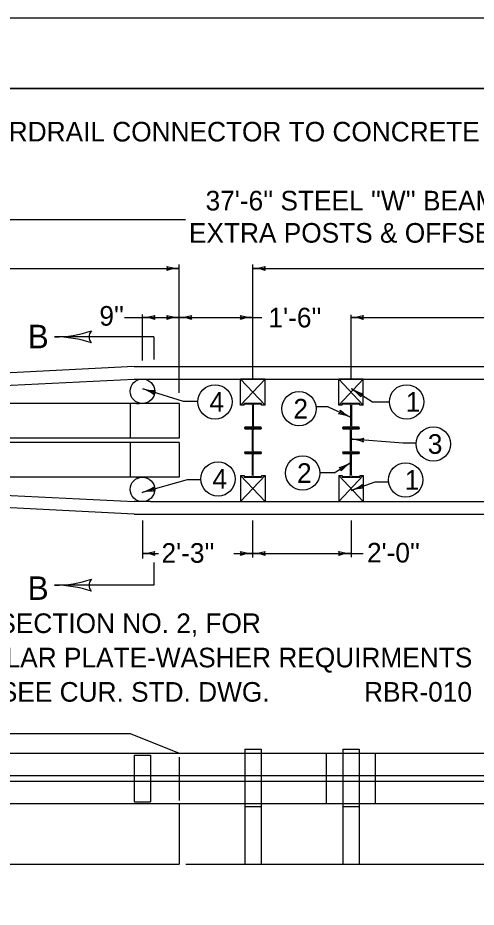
# Model space of a CAD drawing. Extents: x 998.1 to 1038.2, y 998.6 to 1023.3.
# Drawn here: x 1012.56 to 1017.23, y 1013.15 to 1022.22 of the extents above; entities that cross this region are included whole.
import ezdxf

# ---------------------------------------------------------------- set-up
doc = ezdxf.new("R2010")
doc.units = 0
for name, color, linetype in [('Level 1', 7, 'Continuous'), ('Level 10', 7, 'Continuous'), ('Level 11', 7, 'Continuous'), ('Level 14', 7, 'Continuous')]:
    doc.layers.add(name, color=color, linetype=linetype)

msp = doc.modelspace()

# ---------------------------------------------------------------- linework, layer by layer
at = {"layer": 'Level 1'}
for p, q in [((1009.7018, 1020.165), (1014.2645, 1020.165)), ((1012.3483, 1019.665), (1014.2018, 1019.665)), ((1014.2018, 1018.3951), (1014.2018, 1019.7036)), ((1014.9518, 1018.5374), (1014.9518, 1019.7036)), ((1014.9518, 1019.665), (1018.7403, 1019.665)), ((1013.8267, 1018.7247), (1013.8267, 1019.1942)), ((1015.9518, 1018.5374), (1015.9518, 1019.1908)), ((1013.6427, 1019.165), (1013.8267, 1019.165)), ((1013.8267, 1019.165), (1014.2018, 1019.165)), ((1014.2018, 1019.165), (1015.0435, 1019.165)), ((1015.9518, 1019.165), (1020.4297, 1019.165)), ((1013.9426, 1018.9671), (1012.9311, 1018.9671)), ((1013.9426, 1018.9671), (1013.9426, 1018.7374)), ((1013.7438, 1018.665), (1009.9959, 1018.4771)), ((1013.7438, 1018.665), (1028.5351, 1018.665)), ((1010.0023, 1018.3498), (1013.7433, 1018.5374)), ((1013.7433, 1018.5374), (1013.91, 1018.5374)), ((1013.8268, 1018.5374), (1028.5352, 1018.5374)), ((1015.0768, 1018.5374), (1014.8268, 1018.5374)), ((1014.8268, 1018.2718), (1014.8268, 1018.5374)), ((1015.0768, 1018.5374), (1014.8268, 1018.2718)), ((1015.0768, 1018.2718), (1014.8268, 1018.5374)), ((1015.0768, 1018.2718), (1015.0768, 1018.5374)), ((1016.0768, 1018.5374), (1015.8268, 1018.5374)), ((1015.8268, 1018.2718), (1015.8268, 1018.5374)), ((1016.0768, 1018.5374), (1015.8268, 1018.2718)), ((1016.0768, 1018.2718), (1015.8268, 1018.5374)), ((1016.0768, 1018.2718), (1016.0768, 1018.5374)), ((1014.2438, 1018.3073), (1013.8306, 1018.4383)), ((1016.1718, 1018.3023), (1015.9558, 1018.4383)), ((1014.2018, 1018.2873), (1008.2018, 1018.2873)), ((1013.7018, 1018.2873), (1013.7018, 1017.9332)), ((1013.7669, 1018.2873), (1013.7929, 1018.2873)), ((1014.2018, 1018.2873), (1014.2018, 1017.9332)), ((1014.3911, 1018.3073), (1014.2438, 1018.3073)), ((1015.0403, 1018.2874), (1014.8633, 1018.2874)), ((1014.8633, 1018.2718), (1014.8633, 1018.2874)), ((1014.8685, 1018.2874), (1014.8685, 1018.2797)), ((1014.9375, 1018.2797), (1014.8685, 1018.2797)), ((1015.0352, 1018.2797), (1014.9662, 1018.2797)), ((1015.0352, 1018.2874), (1015.0352, 1018.2797)), ((1015.0403, 1018.2718), (1015.0403, 1018.2874)), ((1016.0403, 1018.2874), (1015.8633, 1018.2874)), ((1015.8633, 1018.2718), (1015.8633, 1018.2874)), ((1015.8685, 1018.2874), (1015.8685, 1018.2797)), ((1015.9375, 1018.2797), (1015.8685, 1018.2797)), ((1016.0352, 1018.2797), (1015.9662, 1018.2797)), ((1016.0352, 1018.2874), (1016.0352, 1018.2797)), ((1016.0403, 1018.2718), (1016.0403, 1018.2874)), ((1016.3431, 1018.3023), (1016.1718, 1018.3023)), ((1014.8633, 1018.2718), (1014.8268, 1018.2718)), ((1014.9479, 1018.2692), (1014.9479, 1018.0557)), ((1014.9558, 1018.2692), (1014.9558, 1018.0557)), ((1015.0768, 1018.2718), (1015.0403, 1018.2718)), ((1015.7207, 1018.2524), (1015.5959, 1018.2524)), ((1015.7207, 1018.2524), (1015.9479, 1018.1481)), ((1015.8633, 1018.2718), (1015.8268, 1018.2718)), ((1015.9479, 1018.2692), (1015.9479, 1018.0557)), ((1015.9558, 1018.2692), (1015.9558, 1018.0557)), ((1016.0768, 1018.2718), (1016.0403, 1018.2718)), ((1014.8683, 1018.0375), (1015.035, 1018.0375)), ((1014.8683, 1018.0375), (1014.8683, 1018.0297)), ((1014.8683, 1018.0297), (1014.9373, 1018.0297)), ((1014.8685, 1018.0374), (1014.8685, 1018.0453)), ((1014.9375, 1018.0453), (1014.8685, 1018.0453)), ((1015.0352, 1018.0374), (1014.8685, 1018.0374)), ((1014.9478, 1017.8057), (1014.9478, 1018.0192)), ((1014.9557, 1017.8057), (1014.9557, 1018.0192)), ((1014.966, 1018.0297), (1015.035, 1018.0297)), ((1015.0352, 1018.0453), (1014.9662, 1018.0453)), ((1015.035, 1018.0375), (1015.035, 1018.0297)), ((1015.0352, 1018.0374), (1015.0352, 1018.0453)), ((1015.8683, 1018.0375), (1016.035, 1018.0375)), ((1015.8683, 1018.0375), (1015.8683, 1018.0297)), ((1015.8683, 1018.0297), (1015.9373, 1018.0297)), ((1015.8685, 1018.0374), (1015.8685, 1018.0453)), ((1015.9375, 1018.0453), (1015.8685, 1018.0453)), ((1016.0352, 1018.0374), (1015.8685, 1018.0374)), ((1015.9478, 1017.8057), (1015.9478, 1018.0192)), ((1015.9557, 1017.8057), (1015.9557, 1018.0192)), ((1015.966, 1018.0297), (1016.035, 1018.0297)), ((1016.0352, 1018.0453), (1015.9662, 1018.0453)), ((1016.035, 1018.0375), (1016.035, 1018.0297)), ((1016.0352, 1018.0374), (1016.0352, 1018.0453)), ((1014.2018, 1017.9332), (1008.2018, 1017.9332)), ((1016.4848, 1017.8828), (1015.9558, 1017.925)), ((1014.2018, 1017.8915), (1008.2018, 1017.8915)), ((1013.7018, 1017.8915), (1013.7018, 1017.5375)), ((1014.2018, 1017.8915), (1014.2018, 1017.5375)), ((1016.6162, 1017.8828), (1016.4848, 1017.8828)), ((1014.8683, 1017.7875), (1014.8683, 1017.7953)), ((1014.8683, 1017.7953), (1014.9373, 1017.7953)), ((1014.8683, 1017.7875), (1015.035, 1017.7875)), ((1014.8683, 1017.7875), (1015.035, 1017.7875)), ((1014.8685, 1017.7873), (1015.0352, 1017.7873)), ((1014.8685, 1017.7873), (1014.8685, 1017.7794)), ((1014.8685, 1017.7794), (1014.9375, 1017.7794)), ((1014.9479, 1017.5555), (1014.9479, 1017.769)), ((1014.9558, 1017.5555), (1014.9558, 1017.769)), ((1014.966, 1017.7953), (1015.035, 1017.7953)), ((1014.9662, 1017.7794), (1015.0352, 1017.7794)), ((1015.035, 1017.7875), (1015.035, 1017.7953)), ((1015.0352, 1017.7873), (1015.0352, 1017.7794)), ((1015.8683, 1017.7875), (1015.8683, 1017.7953)), ((1015.8683, 1017.7953), (1015.9373, 1017.7953)), ((1015.8683, 1017.7875), (1016.035, 1017.7875)), ((1015.8683, 1017.7875), (1016.035, 1017.7875)), ((1015.8685, 1017.7873), (1016.0352, 1017.7873)), ((1015.8685, 1017.7873), (1015.8685, 1017.7794)), ((1015.8685, 1017.7794), (1015.9375, 1017.7794)), ((1015.9479, 1017.5555), (1015.9479, 1017.769)), ((1015.9558, 1017.5555), (1015.9558, 1017.769)), ((1015.966, 1017.7953), (1016.035, 1017.7953)), ((1015.9662, 1017.7794), (1016.0352, 1017.7794)), ((1016.035, 1017.7875), (1016.035, 1017.7953)), ((1016.0352, 1017.7873), (1016.0352, 1017.7794)), ((1015.7806, 1017.5798), (1015.9479, 1017.6844)), ((1014.8268, 1017.5528), (1014.8268, 1017.2873)), ((1014.8268, 1017.5528), (1014.8633, 1017.5528)), ((1014.8268, 1017.2873), (1015.0768, 1017.5528)), ((1014.8268, 1017.5528), (1015.0768, 1017.2873)), ((1014.8633, 1017.5528), (1014.8633, 1017.5373)), ((1015.0403, 1017.5528), (1015.0403, 1017.5373)), ((1015.0403, 1017.5528), (1015.0768, 1017.5528)), ((1015.0768, 1017.5528), (1015.0768, 1017.2873)), ((1015.7806, 1017.5798), (1015.6334, 1017.5798)), ((1015.8268, 1017.5528), (1015.8268, 1017.2873)), ((1015.8268, 1017.5528), (1015.8633, 1017.5528)), ((1015.8268, 1017.2873), (1016.0768, 1017.5528)), ((1015.8268, 1017.5528), (1016.0768, 1017.2873)), ((1015.8633, 1017.5528), (1015.8633, 1017.5373)), ((1016.0403, 1017.5528), (1016.0403, 1017.5373)), ((1016.0403, 1017.5528), (1016.0768, 1017.5528)), ((1016.0768, 1017.5528), (1016.0768, 1017.2873)), ((1014.2018, 1017.5375), (1008.2018, 1017.5375)), ((1010.0023, 1017.4748), (1013.7433, 1017.2873)), ((1013.7672, 1017.5375), (1013.7932, 1017.5375)), ((1014.2838, 1017.5083), (1013.823, 1017.3817)), ((1014.4221, 1017.5083), (1014.2838, 1017.5083)), ((1014.8633, 1017.5373), (1015.0403, 1017.5373)), ((1014.8685, 1017.5373), (1014.8685, 1017.545)), ((1014.8685, 1017.545), (1014.9375, 1017.545)), ((1014.9662, 1017.545), (1015.0352, 1017.545)), ((1015.0352, 1017.5373), (1015.0352, 1017.545)), ((1015.8633, 1017.5373), (1016.0403, 1017.5373)), ((1015.8685, 1017.5373), (1015.8685, 1017.545)), ((1015.8685, 1017.545), (1015.9375, 1017.545)), ((1016.195, 1017.4866), (1015.9558, 1017.4009)), ((1015.9662, 1017.545), (1016.0352, 1017.545)), ((1016.0352, 1017.5373), (1016.0352, 1017.545)), ((1016.3344, 1017.4866), (1016.195, 1017.4866)), ((1013.7438, 1017.1597), (1009.9959, 1017.3477)), ((1013.9103, 1017.2873), (1013.7436, 1017.2873)), ((1013.91, 1017.2873), (1028.5352, 1017.2873)), ((1014.8268, 1017.2873), (1015.0768, 1017.2873)), ((1015.8268, 1017.2873), (1016.0768, 1017.2873)), ((1013.7438, 1017.1597), (1028.5351, 1017.1597)), ((1013.8269, 1017.0964), (1013.8269, 1016.7077)), ((1014.9518, 1016.7173), (1014.9518, 1017.0964)), ((1015.9518, 1017.0964), (1015.9518, 1016.7221)), ((1013.8269, 1016.7597), (1013.9909, 1016.7597)), ((1014.7591, 1016.7597), (1014.9518, 1016.7597)), ((1014.9518, 1016.7597), (1016.0768, 1016.7597)), ((1013.9426, 1016.667), (1013.9426, 1016.4353)), ((1013.9426, 1016.4353), (1012.9311, 1016.4353)), ((1008.2018, 1014.9244), (1013.7018, 1014.9244)), ((1013.7018, 1014.9244), (1014.2018, 1014.7213)), ((1014.8685, 1014.763), (1015.0352, 1014.763)), ((1014.8685, 1014.763), (1014.8685, 1014.7213)), ((1015.0352, 1014.763), (1015.0352, 1014.7213)), ((1015.8685, 1014.763), (1016.0352, 1014.763)), ((1015.8685, 1014.763), (1015.8685, 1014.7213)), ((1016.0352, 1014.763), (1016.0352, 1014.7213)), ((1010.0039, 1014.7213), (1035.1585, 1014.7213)), ((1013.7435, 1014.7033), (1013.7435, 1014.2271)), ((1013.7435, 1014.7033), (1013.9102, 1014.7033)), ((1013.9102, 1014.7033), (1013.9102, 1014.2271)), ((1014.2018, 1014.6823), (1014.2018, 1014.2389)), ((1014.8685, 1014.7213), (1014.8685, 1014.2109)), ((1015.0352, 1014.7213), (1015.0352, 1014.2109)), ((1015.7018, 1014.2109), (1015.7018, 1014.7213)), ((1015.8685, 1014.7213), (1015.8685, 1014.2109)), ((1016.0352, 1014.7213), (1016.0352, 1014.2109)), ((1016.2018, 1014.2109), (1016.2018, 1014.7213)), ((1010.0039, 1014.4961), (1035.1585, 1014.4961)), ((1010.0039, 1014.4362), (1035.1585, 1014.4362)), ((1010.0039, 1014.2109), (1035.1585, 1014.2109)), ((1013.7435, 1014.2271), (1013.9102, 1014.2271)), ((1014.2018, 1014.2109), (1014.2018, 1013.5911)), ((1014.8685, 1014.2109), (1014.8685, 1013.5963)), ((1015.0352, 1014.2109), (1015.0352, 1013.5963)), ((1015.8685, 1014.2109), (1015.8685, 1013.5963)), ((1016.0352, 1014.2109), (1016.0352, 1013.5963)), ((1014.8685, 1014.1797), (1015.0352, 1014.1797)), ((1015.8685, 1014.1797), (1016.0352, 1014.1797)), ((1012.4518, 1013.5911), (1014.2018, 1013.5911)), ((1014.2688, 1013.5911), (1035.1585, 1013.5911))]:
    msp.add_line(p, q, dxfattribs=at)
for centre, radius in [((1013.8267, 1018.4123), 0.1251), ((1014.5661, 1018.3045), 0.175), ((1016.518, 1018.3045), 0.175), ((1015.4219, 1018.2345), 0.175), ((1016.791, 1017.8749), 0.175), ((1015.4584, 1017.5786), 0.175), ((1014.5968, 1017.5188), 0.175), ((1016.508, 1017.5087), 0.175), ((1013.8269, 1017.4124), 0.1251)]:
    msp.add_circle(centre, radius, dxfattribs=at)
for centre, radius, start, end in [((1014.0533, 1019.665), 0.0312, 318.7746, 40.89129), ((1014.2018, 1019.2744), 0.3906, 90, 108.66878), ((1014.2018, 1020.0556), 0.3906, 251.34716, 269.99389), ((1014.2018, 1019.2744), 0.3906, 89.98778, 90), ((1014.9518, 1020.0556), 0.3906, 269.98778, 270), ((1014.9518, 1020.0556), 0.3906, 270, 288.66878), ((1014.9518, 1019.2744), 0.3906, 71.34716, 89.99389), ((1015.1004, 1019.665), 0.0312, 138.7746, 220.89129), ((1013.8267, 1019.5559), 0.3909, 270, 288.66878), ((1013.9753, 1019.165), 0.0313, 138.7746, 220.89129), ((1014.0532, 1019.165), 0.0313, 318.7746, 40.89129), ((1014.2018, 1019.5559), 0.3909, 251.34716, 269.99389), ((1014.2018, 1019.5556), 0.3906, 270, 288.66878), ((1014.3504, 1019.165), 0.0312, 138.7746, 220.89129), ((1014.8033, 1019.165), 0.0312, 318.7746, 40.89129), ((1014.9518, 1019.5556), 0.3906, 251.34716, 269.99389), ((1015.9518, 1019.5556), 0.3906, 270, 288.66878), ((1016.1004, 1019.165), 0.0312, 138.7746, 220.89129), ((1013.8267, 1019.5559), 0.3909, 269.98778, 270), ((1013.8267, 1018.7741), 0.3909, 71.34716, 89.99389), ((1014.2018, 1018.7741), 0.3909, 90, 108.66878), ((1014.2018, 1019.5556), 0.3906, 269.98778, 270), ((1014.2018, 1018.7741), 0.3909, 89.98778, 90), ((1014.2018, 1018.7744), 0.3906, 71.34716, 89.99389), ((1014.9518, 1018.7744), 0.3906, 90, 108.66878), ((1014.9518, 1018.7744), 0.3906, 89.98778, 90), ((1015.9518, 1019.5556), 0.3906, 269.98778, 270), ((1015.9518, 1018.7744), 0.3906, 71.34716, 89.99389), ((1012.9311, 1020.139), 1.1719, 270, 288.66878), ((1013.3767, 1018.967), 0.0938, 138.7746, 220.89129), ((1012.9311, 1020.139), 1.1719, 269.98778, 270), ((1012.9311, 1017.7952), 1.1719, 71.34716, 89.99389), ((1013.9486, 1018.8106), 0.3906, 252.40969, 252.42192), ((1013.9486, 1018.8106), 0.3906, 252.42192, 271.0907), ((1013.7126, 1018.0659), 0.3906, 53.76908, 72.41581), ((1013.9722, 1018.3933), 0.0312, 121.19651, 203.31321), ((1016.1638, 1018.7689), 0.3906, 237.8201, 256.48888), ((1016.1638, 1018.7689), 0.3906, 237.80787, 237.8201), ((1015.7477, 1018.1076), 0.3906, 39.16726, 57.81399), ((1016.0815, 1018.3591), 0.0312, 106.59469, 188.71139), ((1014.9375, 1018.2692), 0.0104, 0, 90), ((1014.9662, 1018.2692), 0.0104, 90, 180), ((1015.9375, 1018.2692), 0.0104, 0, 90), ((1015.9662, 1018.2692), 0.0104, 90, 180), ((1015.8129, 1018.2101), 0.0312, 294.11415, 16.23084), ((1016.1109, 1018.5031), 0.3906, 226.68671, 245.33344), ((1015.7849, 1017.7931), 0.3906, 65.33955, 84.00833), ((1015.7849, 1017.7931), 0.3906, 65.32733, 65.33955), ((1014.9374, 1018.0192), 0.0104, 0, 90), ((1014.9375, 1018.0557), 0.0104, 270, 360), ((1014.966, 1018.0192), 0.0104, 90, 180), ((1014.9662, 1018.0557), 0.0104, 180, 270), ((1015.9374, 1018.0192), 0.0104, 0, 90), ((1015.9375, 1018.0557), 0.0104, 270, 360), ((1015.966, 1018.0192), 0.0104, 90, 180), ((1015.9662, 1018.0557), 0.0104, 180, 270), ((1015.9868, 1018.3144), 0.3906, 265.44258, 284.11136), ((1015.9868, 1018.3144), 0.3906, 265.43036, 265.44258), ((1015.9247, 1017.5356), 0.3906, 66.78974, 85.43647), ((1016.1038, 1017.9132), 0.0312, 134.21718, 216.33387), ((1014.9374, 1017.8057), 0.0104, 270, 360), ((1014.9375, 1017.769), 0.0104, 0, 90), ((1014.966, 1017.8057), 0.0104, 180, 270), ((1014.9662, 1017.769), 0.0104, 90, 180), ((1015.9374, 1017.8057), 0.0104, 270, 360), ((1015.9375, 1017.769), 0.0104, 0, 90), ((1015.966, 1017.8057), 0.0104, 180, 270), ((1015.9662, 1017.769), 0.0104, 90, 180), ((1015.7409, 1018.0157), 0.3906, 283.35254, 301.99927), ((1016.1549, 1017.3532), 0.3906, 122.00538, 140.67417), ((1016.1549, 1017.3532), 0.3906, 121.99316, 122.00538), ((1014.9375, 1017.5554), 0.0104, 270, 360), ((1014.9662, 1017.5554), 0.0104, 180, 270), ((1015.8219, 1017.6057), 0.0312, 350.77998, 72.89668), ((1015.9375, 1017.5554), 0.0104, 270, 360), ((1015.9662, 1017.5554), 0.0104, 180, 270), ((1015.8241, 1017.7687), 0.3906, 289.70059, 308.36937), ((1016.0956, 1017.451), 0.0312, 158.47518, 240.59188), ((1013.7195, 1017.7583), 0.3906, 285.34717, 285.35939), ((1013.7195, 1017.7583), 0.3906, 285.35939, 304.02818), ((1013.9265, 1017.005), 0.3906, 86.70655, 105.35328), ((1013.9662, 1017.421), 0.0312, 154.13399, 236.25069), ((1015.8241, 1017.7687), 0.3906, 289.68836, 289.70059), ((1016.0874, 1017.0332), 0.3906, 91.04774, 109.69448), ((1013.8269, 1017.1503), 0.3906, 269.98778, 270), ((1013.8269, 1017.1503), 0.3906, 270, 288.66878), ((1013.8269, 1016.369), 0.3906, 71.34716, 89.99389), ((1013.9755, 1016.7596), 0.0312, 138.7746, 220.89129), ((1014.8033, 1016.7597), 0.0312, 318.7746, 40.89129), ((1014.9518, 1016.369), 0.3906, 90, 108.66878), ((1014.9518, 1017.1503), 0.3906, 251.34716, 269.99389), ((1014.9518, 1017.1503), 0.3906, 269.98778, 270), ((1014.9518, 1017.1503), 0.3906, 270, 288.66878), ((1014.9518, 1016.369), 0.3906, 89.98778, 90), ((1014.9518, 1016.369), 0.3906, 71.34716, 89.99389), ((1015.1004, 1016.7596), 0.0312, 138.7746, 220.89129), ((1015.8033, 1016.7597), 0.0312, 318.7746, 40.89129), ((1015.9518, 1016.369), 0.3906, 90, 108.66878), ((1015.9518, 1017.1503), 0.3906, 251.34716, 269.99389), ((1015.9518, 1016.369), 0.3906, 89.98778, 90), ((1012.9311, 1017.6071), 1.1719, 270, 288.66878), ((1013.3767, 1016.4351), 0.0938, 138.7746, 220.89129), ((1012.9311, 1017.6071), 1.1719, 269.98778, 270), ((1012.9311, 1015.2634), 1.1719, 71.34716, 89.99389)]:
    msp.add_arc(centre, radius, start, end, dxfattribs=at)
at = {"layer": 'Level 10'}
msp.add_line((1035.5, 1021.5), (1007, 1021.5), dxfattribs=at)
at = {"layer": 'Level 11'}
msp.add_lwpolyline([(1007, 1021.5), (1035.5, 1021.5), (1035.5, 1000.5), (1007, 1000.5)], close=True, dxfattribs=at)
at = {"layer": 'Level 14'}
msp.add_line((1000, 1022.22), (1036.36, 1022.22), dxfattribs=at)

# ---------------------------------------------------------------- texts
at = {"layer": 'Level 1'}
for s, height, p in [('PAY LIMITS FOR GUARDRAIL CONNECTOR TO CONCRETE MEDIAN BARRIER END', 0.2, (1009.7, 1020.959)), ("37'-6'' STEEL ''W'' BEAM GUARDRAIL (DOUBLE FACE) 2 PLY,", 0.2, (1014.4703, 1020.256)), ('  EXTRA POSTS & OFFSET BLOCKS FOR DOUBLE STRENGTH', 0.2, (1014.1518, 1019.9273)), ("9''", 0.2, (1013.3878, 1019.0812)), ("1'-6''", 0.2, (1015.111, 1019.064)), ('B', 0.24, (1012.6575, 1018.8507)), ('4', 0.2, (1014.5102, 1018.2045)), ('1', 0.2, (1016.5102, 1018.2045)), ('2', 0.2, (1015.3652, 1018.1345)), ('3', 0.2, (1016.7343, 1017.7749)), ('2', 0.2, (1015.4018, 1017.4786)), ('4', 0.2, (1014.5401, 1017.4188)), ('1', 0.2, (1016.5002, 1017.4087)), ("2'-3''", 0.2, (1014.0211, 1016.6642)), ("2'-0''", 0.2, (1016.1147, 1016.6668)), ('B', 0.24, (1012.6567, 1016.2858)), ('TERMINAL SECTION NO. 2, FOR', 0.2, (1010.9318, 1015.9477)), ('RECTANGULAR PLATE-WASHER REQUIRMENTS', 0.2, (1010.9318, 1015.5977)), ('AT SPLICE SEE CUR. STD. DWG. ', 0.2, (1010.9318, 1015.2477)), ('RBR-010', 0.2, (1016.0847, 1015.2483))]:
    msp.add_text(s, height=height, dxfattribs=at).set_placement(p)

doc.saveas('drawing.dxf')
